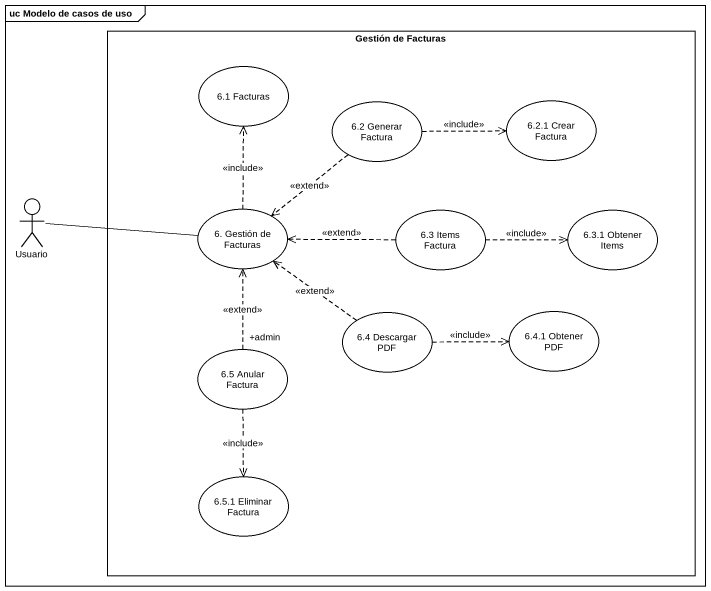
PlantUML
@startuml
mainframe uc Modelo de casos de uso
rectangle "Gestión de Facturas" as Gestión_de_Facturas {
  usecase "6.1 Facturas" as u6_1_Facturas
  usecase "6.2 Generar Factura" as u6_2_Generar_Factura
  usecase "6.2.1 Crear Factura" as u6_2_1_Crear_Factura
  usecase "6. Gestión de Facturas" as u6_Gestión_de_Facturas
  usecase "6.3 Items Factura" as u6_3_Items_Factura
  usecase "6.3.1 Obtener Items" as u6_3_1_Obtener_Items
  usecase "6.4 Descargar PDF" as u6_4_Descargar_PDF
  usecase "6.4.1 Obtener PDF" as u6_4_1_Obtener_PDF
  usecase "6.5 Anular Factura" as u6_5_Anular_Factura
  usecase "6.5.1 Eliminar Factura" as u6_5_1_Eliminar_Factura
}
actor Usuario
u6_2_Generar_Factura .right.> u6_2_1_Crear_Factura : <<include>>
u6_2_Generar_Factura ..> u6_Gestión_de_Facturas : <<extend>>
Usuario -right- u6_Gestión_de_Facturas
u6_Gestión_de_Facturas .up.> u6_1_Facturas : <<include>>
u6_3_Items_Factura .left.> u6_Gestión_de_Facturas : <<extend>>
u6_3_Items_Factura .right.> u6_3_1_Obtener_Items : <<include>>
u6_4_Descargar_PDF .up.> u6_Gestión_de_Facturas : <<extend>>
u6_4_Descargar_PDF .right.> u6_4_1_Obtener_PDF : <<include>>
u6_5_Anular_Factura "+admin" .up.> u6_Gestión_de_Facturas : <<extend>>
u6_5_Anular_Factura ..> u6_5_1_Eliminar_Factura : <<include>>
@enduml
